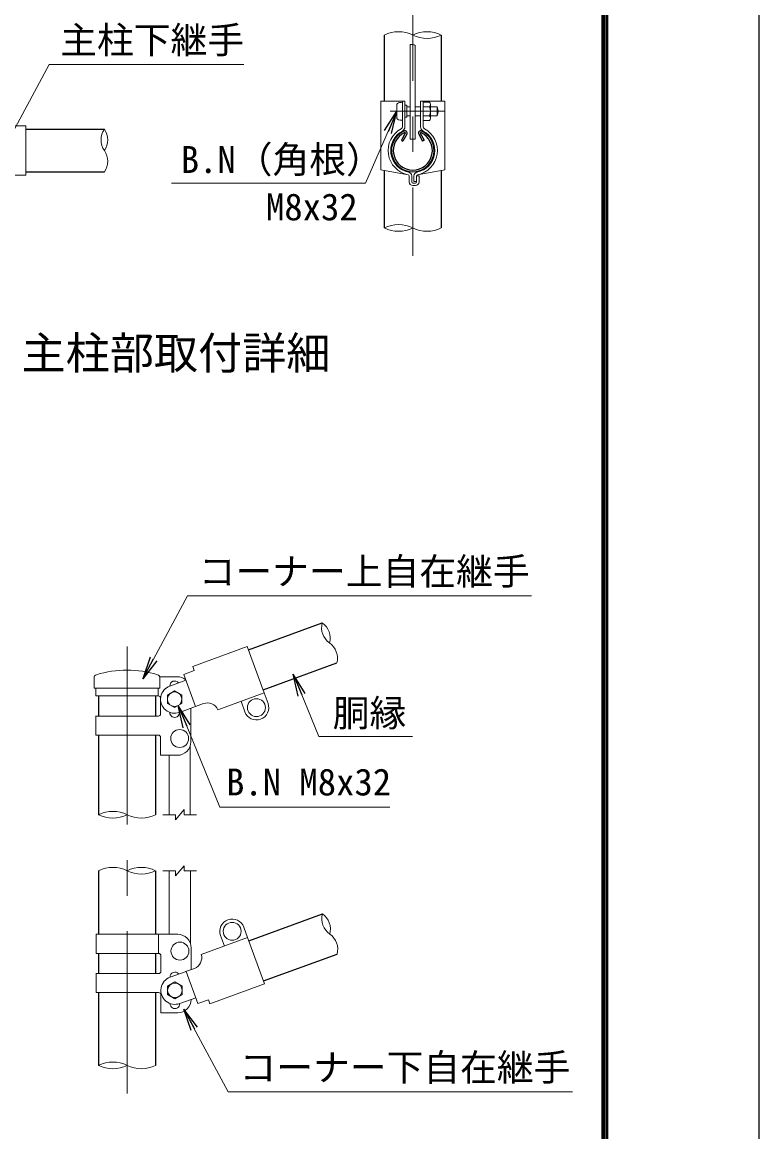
# Model space of a CAD drawing. Units: millimetres, scale not verified. Extents: x -4200 to 4200, y -2970 to 2970.
# Drawn here: x 2886 to 4200, y -990 to 990 of the extents above; entities that cross this region are included whole.
import ezdxf
from ezdxf.enums import TextEntityAlignment as Align

# ---------------------------------------------------------------- set-up
doc = ezdxf.new("R2010")
doc.units = ezdxf.units.MM
doc.header["$LTSCALE"] = 10
doc.linetypes.add('USER1', pattern=[50.8, 31.75, -6.35, 6.35, -6.35])
for name, color, linetype, lineweight in [('0-0_D-TTL-TXT', 7, 'Continuous', 25), ('0-1_D-BMK', 2, 'USER1', 13), ('0-2_D-STR1', 1, 'Continuous', 25), ('0-3_D-STR-DIM', 7, 'Continuous', 13), ('0-B_D-STR3', 3, 'Continuous', 13), ('0-D_D-STR-TXT', 7, 'Continuous', 13), ('0-E_D-TTL', 7, 'Continuous', 25)]:
    doc.layers.add(name, color=color, linetype=linetype, lineweight=lineweight)
doc.layers.add('0-4_0', color=7, linetype='Continuous')
doc.styles.add('ＭＳ ゴシック', font='')
doc.styles.get('ＭＳ ゴシック').set_extended_font_data('MS Gothic')

# ---------------------------------------------------------------- blocks, each defined once
blk = doc.blocks.new('_Open')
at = {"layer": '0-4_0'}
blk.add_line((-10, 1.667), (0, 0), dxfattribs=at)
blk.add_lwpolyline([(-10, -1.667), (0, 0), (-10, 0)], dxfattribs=at)

msp = doc.modelspace()

# ---------------------------------------------------------------- linework, layer by layer
at = {"layer": '0-1_D-BMK'}
for p, q in [((3583.12, 1710.56), (3583.12, 572.56)), ((3542.47, 830.56), (3640.22, 830.56)), ((3073.52, -124.43), (3073.52, -921.85))]:
    msp.add_line(p, q, dxfattribs=at)
at = {"layer": '0-2_D-STR1'}
for p, q in [((3532.32, 966.56), (3532.32, 848.56)), ((3633.92, 966.56), (3633.92, 848.56)), ((2893.12, 798.66), (3033.12, 798.66)), ((3569.77, 791.32), (3562.76, 779.17)), ((3562.76, 779.17), (3565.53, 777.56)), ((3572.55, 789.72), (3565.53, 777.56)), ((3593.69, 789.72), (3600.71, 777.56)), ((3596.47, 791.32), (3603.49, 779.17)), ((3603.49, 779.17), (3600.71, 777.56)), ((2893.12, 722.46), (3033.12, 722.46)), ((3532.32, 725.22), (3532.32, 622.56)), ((3633.92, 725.22), (3633.92, 622.56)), ((3289.99, -129.99), (3421.55, -82.11)), ((3316.05, -201.59), (3447.61, -153.71)), ((3022.72, -212.37), (3022.72, -248.37)), ((3124.32, -212.37), (3124.32, -248.37)), ((3022.72, -282.37), (3022.72, -424.37)), ((3124.32, -282.37), (3124.32, -424.37)), ((3022.72, -524.37), (3022.72, -637.73)), ((3124.32, -524.37), (3124.32, -637.73)), ((3290.49, -649.35), (3422.05, -601.47)), ((3022.72, -671.73), (3022.72, -707.73)), ((3124.32, -671.73), (3124.32, -707.73)), ((3316.55, -720.95), (3448.11, -673.07)), ((3022.72, -741.73), (3022.72, -871.73)), ((3124.32, -741.73), (3124.32, -871.73))]:
    msp.add_line(p, q, dxfattribs=at)
for centre, radius, start, end in [((3583.12, 760.66), 38.1, 114.32478, 65.67522), ((3583.12, 760.66), 34.89, 114.32478, 65.67522), ((3569.08, 791.72), 4.01, 330, 114.32478), ((3569.08, 791.72), 0.802, 330, 114.32478), ((3597.16, 791.72), 4.01, 65.67522, 210), ((3597.16, 791.72), 0.802, 65.67522, 210)]:
    msp.add_arc(centre, radius, start, end, dxfattribs=at)
at = {"layer": '0-3_D-STR-DIM'}
for p, q in [((3160.02, -433.37), (3175.02, -415.37)), ((3175.02, -424.37), (3175.02, -415.37)), ((3137.52, -424.37), (3160.02, -424.37)), ((3160.02, -433.37), (3160.02, -424.37)), ((3175.02, -424.37), (3197.52, -424.37)), ((3137.52, -524.37), (3160.02, -524.37)), ((3160.02, -533.37), (3175.02, -515.37)), ((3160.02, -533.37), (3160.02, -524.37)), ((3175.02, -524.37), (3175.02, -515.37)), ((3175.02, -524.37), (3197.52, -524.37))]:
    msp.add_line(p, q, dxfattribs=at)
for centre, radius, start, end in [((3557.72, 915.8), 56.76, 63.4184, 116.5816), ((3608.52, 915.8), 56.76, 63.4184, 116.5816), ((3608.52, 1017.32), 56.76, 243.4184, 296.5816), ((3580.16, 934.57), 15.36, 60.95271, 95.76063), ((3060.36, 779.61), 33.24, 145.03504, 214.96496), ((3005.88, 779.61), 33.24, 325.03504, 34.96496), ((3005.88, 741.51), 33.24, 325.03422, 34.96578), ((3557.72, 571.8), 56.76, 63.4184, 116.5816), ((3557.72, 673.32), 56.76, 243.4184, 296.5816), ((3608.52, 673.32), 56.76, 243.4184, 296.5816), ((3453.66, -90.69), 33.24, 165.03504, 234.96496), ((3402.46, -109.32), 33.24, 345.03504, 54.96496), ((3415.49, -145.13), 33.24, 345.03422, 54.96578), ((3048.12, -475.13), 56.76, 63.41723, 116.58277), ((3048.12, -373.61), 56.76, 243.41723, 296.58277), ((3098.92, -373.61), 56.76, 243.41722, 296.58278), ((3048.12, -575.12), 56.76, 63.41485, 116.58515), ((3098.92, -575.12), 56.76, 63.41488, 116.58512), ((3098.92, -473.61), 56.76, 243.41488, 296.58512), ((3454.16, -610.05), 33.24, 165.03504, 234.96496), ((3402.96, -628.69), 33.24, 345.03504, 54.96496), ((3415.99, -664.49), 33.24, 345.03422, 54.96578), ((3048.12, -922.48), 56.75, 63.41365, 116.58635), ((3048.12, -820.98), 56.75, 243.41365, 296.58635), ((3098.92, -820.98), 56.75, 243.41374, 296.58626)]:
    msp.add_arc(centre, radius, start, end, dxfattribs=at)
at = {"layer": '0-B_D-STR3'}
for p, q in [((3578.62, 780.56), (3578.62, 949.85)), ((3587.62, 780.56), (3587.62, 948)), ((3526.02, 848.56), (3526.02, 726.39)), ((3526.02, 848.56), (3569.12, 848.56)), ((3554.92, 843.56), (3554.92, 817.56)), ((3564.52, 848.56), (3564.52, 802.91)), ((3569.12, 848.56), (3569.12, 802.91)), ((3572.52, 841.2), (3569.12, 841.2)), ((3572.52, 841.2), (3572.52, 819.92)), ((3572.52, 838.56), (3578.62, 838.56)), ((3587.62, 838.56), (3597.12, 838.56)), ((3597.12, 848.56), (3597.12, 802.91)), ((3597.12, 848.56), (3640.22, 848.56)), ((3601.72, 848.56), (3601.72, 802.91)), ((3612.72, 846.76), (3601.72, 846.76)), ((3612.72, 838.66), (3601.72, 838.66)), ((3614.72, 842.39), (3614.72, 818.48)), ((3614.72, 838.56), (3626.52, 838.56)), ((3626.52, 838.56), (3626.52, 822.56)), ((3640.22, 848.56), (3640.22, 726.39)), ((3572.52, 819.92), (3569.12, 819.92)), ((3572.52, 822.56), (3578.62, 822.56)), ((3587.62, 822.56), (3597.12, 822.56)), ((3612.72, 822.46), (3601.72, 822.46)), ((3612.72, 814.36), (3601.72, 814.36)), ((3614.72, 822.56), (3626.52, 822.56)), ((2893.12, 804.56), (2804.22, 804.56)), ((2893.12, 804.56), (2893.12, 716.56)), ((3578.62, 780.56), (3587.62, 780.56)), ((2893.12, 716.56), (2790.22, 716.56)), ((3526.02, 726.39), (3574.9, 717.34)), ((3576.52, 715.37), (3576.52, 704.56)), ((3581.12, 715.37), (3581.12, 704.56)), ((3585.12, 715.37), (3585.12, 705.56)), ((3589.72, 715.37), (3589.72, 704.56)), ((3589.72, 715.37), (3594.32, 715.37)), ((3640.22, 726.39), (3591.35, 717.34)), ((3594.32, 715.37), (3594.32, 704.56)), ((3583.12, 702.56), (3587.72, 702.56)), ((3583.12, 697.96), (3587.72, 697.96)), ((3585.12, 705.56), (3589.72, 705.56)), ((3190.58, -159.78), (3287.94, -124.35)), ((3287.94, -124.35), (3318.03, -207.04)), ((3174.46, -173.95), (3195.39, -231.46)), ((3014.47, -180.33), (3014.47, -198.37)), ((3131.71, -178.37), (3163.27, -178.37)), ((3132.07, -180.42), (3132.07, -198.37)), ((3149.72, -194.88), (3178.29, -184.48)), ((3014.47, -198.37), (3132.07, -198.37)), ((3017.67, -198.37), (3017.67, -212.37)), ((3017.67, -212.37), (3129.27, -212.37)), ((3128.87, -198.37), (3128.87, -212.37)), ((3133.27, -216.37), (3133.27, -244.37)), ((3235.34, -237.14), (3318.03, -207.04)), ((3318.03, -207.04), (3324.88, -225.84)), ((3166.82, -241.86), (3195.39, -231.46)), ((3187.27, -234.42), (3187.27, -294.37)), ((3210.07, -226.12), (3195.39, -231.46)), ((3276.69, -222.09), (3283.53, -240.89)), ((3128.87, -248.37), (3017.27, -248.37)), ((3017.67, -248.37), (3129.27, -248.37)), ((3017.67, -248.37), (3017.67, -282.37)), ((3017.67, -282.37), (3129.27, -282.37)), ((3133.27, -286.37), (3133.27, -318.37)), ((3186.27, -302.37), (3186.27, -424.37)), ((3133.27, -318.37), (3163.27, -318.37)), ((3148.27, -318.37), (3148.27, -424.37)), ((3148.77, -524.37), (3148.77, -637.73)), ((3186.77, -524.37), (3186.77, -654.87)), ((3288.44, -643.71), (3281.6, -624.92)), ((3018.17, -671.73), (3018.17, -637.73)), ((3018.17, -637.73), (3163.77, -637.73)), ((3129.37, -671.73), (3129.37, -637.73)), ((3205.74, -673.81), (3288.44, -643.71)), ((3247.09, -658.76), (3240.25, -639.97)), ((3318.53, -726.4), (3288.44, -643.71)), ((3018.17, -671.73), (3129.77, -671.73)), ((3187.77, -700.57), (3187.77, -661.73)), ((3133.77, -675.73), (3133.77, -703.73)), ((3129.37, -707.73), (3017.77, -707.73)), ((3018.17, -707.73), (3129.77, -707.73)), ((3018.17, -741.73), (3018.17, -707.73)), ((3150.22, -714.24), (3178.79, -703.84)), ((3193.47, -698.5), (3177.85, -704.18)), ((3199.72, -761.36), (3178.79, -703.84)), ((3221.18, -761.84), (3318.53, -726.4)), ((3018.17, -741.73), (3129.77, -741.73)), ((3133.77, -777.73), (3133.77, -745.73)), ((3167.32, -761.22), (3195.89, -750.82)), ((3133.77, -777.73), (3163.77, -777.73))]:
    msp.add_line(p, q, dxfattribs=at)
for points in [[(3190.58, -159.78), (3193.25, -167.11), (3174.46, -173.95)], [(3221.18, -761.84), (3218.52, -754.52), (3199.72, -761.36)]]:
    msp.add_lwpolyline(points, dxfattribs=at)
for points in [[(3158.27, -203.37), (3145.28, -210.87), (3145.28, -225.87), (3158.27, -233.37), (3171.26, -225.87), (3171.26, -210.87)], [(3158.77, -752.73), (3145.78, -745.23), (3145.78, -730.23), (3158.77, -722.73), (3171.76, -730.23), (3171.76, -745.23)]]:
    msp.add_lwpolyline(points, close=True, dxfattribs=at)
for centre, radius in [((3158.27, -218.37), 12.99), ((3304.2, -233.36), 16), ((3167.27, -288.37), 16), ((3260.92, -632.44), 16), ((3167.77, -667.73), 16), ((3158.77, -737.73), 12.99)]:
    msp.add_circle(centre, radius, dxfattribs=at)
for centre, radius, start, end in [((3597.32, 830.56), 17.4, 332.26063, 27.73937), ((3609.65, 842.71), 5.08, 307.21089, 52.78911), ((3611.52, 830.56), 17, 331.92751, 28.07249), ((3609.62, 818.41), 5.1, 307.42505, 52.57495), ((3583.12, 760.56), 44, 118.0884, 259.22478), ((3583.12, 760.56), 39.4, 118.0884, 259.22478), ((3560.52, 802.91), 4, 298.0884, 0), ((3560.52, 802.91), 8.6, 298.0884, 0), ((3583.12, 760.56), 39.4, 280.77522, 61.9116), ((3583.12, 760.56), 44, 280.77522, 61.9116), ((3605.72, 802.91), 8.6, 180, 241.9116), ((3605.72, 802.91), 4, 180, 241.9116), ((3574.52, 715.37), 2, 0, 79.22478), ((3574.52, 715.37), 6.6, 0, 79.22478), ((3591.72, 715.37), 6.6, 100.77522, 180), ((3591.72, 715.37), 2, 100.77522, 180), ((3583.12, 704.56), 6.6, 180, 270), ((3583.12, 704.56), 2, 180, 270), ((3587.72, 704.56), 6.6, 270, 0), ((3587.72, 704.56), 2, 270, 0), ((3020.47, -180.33), 6, 107.18963, 180), ((3073.13, -350.53), 184.17, 72.71226, 107.18963), ((3126.07, -180.42), 6, 0, 72.71226), ((3158.27, -218.37), 25, 110, 290), ((3158.27, -194.37), 8.5, 36.73387, 183.26613), ((3163.27, -202.37), 24, 52.55408, 90), ((3129.27, -216.37), 4, 0, 90), ((3216.91, -244.91), 20, 22.86598, 110), ((3304.2, -233.36), 22, 200, 20), ((3129.27, -244.37), 4, 270, 0), ((3158.27, -242.37), 8.5, 176.73321, 3.26679), ((3129.27, -286.37), 4, 0, 90), ((3163.27, -294.37), 24, 270, 0), ((3260.92, -632.44), 22, 20, 200), ((3163.77, -661.73), 24, 0, 90), ((3129.77, -675.73), 4, 0, 90), ((3186.63, -679.7), 20, 290, 17.13402), ((3129.77, -703.73), 4, 270, 0), ((3158.77, -713.73), 8.5, 36.73387, 183.26679), ((3158.77, -737.73), 25, 110, 290), ((3129.77, -745.73), 4, 0, 90), ((3158.77, -761.73), 8.5, 176.73321, 3.26679), ((3163.77, -753.73), 24, 270, 359.88224)]:
    msp.add_arc(centre, radius, start, end, dxfattribs=at)
for centre, start_param, end_param in [((3564.52, 843.56), 1.5707963, 3.1415927), ((3564.52, 817.56), 3.1415927, 4.712389)]:
    msp.add_ellipse(centre, major_axis=(9.6, 0), ratio=0.3125, start_param=start_param, end_param=end_param, dxfattribs=at)
at = {"layer": '0-D_D-STR-TXT'}
for points in [[(3281.57, 913.99), (2934.31, 913.99), (2855.82, 767.98)], [(3152.91, 702.22), (3498.98, 702.22), (3554.12, 828.73)], [(3795.07, -33.96), (3181.25, -33.96), (3102.77, -179.96)], [(3582.37, -284.94), (3415.34, -284.94), (3370.71, -175.4)], [(3542.26, -411.17), (3239.19, -411.17), (3165.54, -231.46)], [(3867.78, -918.88), (3253.96, -918.88), (3175.47, -772.88)]]:
    msp.add_lwpolyline(points, dxfattribs=at)
at = {"layer": '0-E_D-TTL', "color": 2}
msp.add_lwpolyline([(-4199.68, 2970.23), (4200.32, 2970.23), (4200.32, -2969.77), (-4199.68, -2969.77)], close=True, dxfattribs=at)
at = {"layer": '0-E_D-TTL'}
for points in [[(-3929.68, 2750.23), (3930.32, 2750.23), (3930.32, -2749.77), (-3929.68, -2749.77)], [(-3927.18, 2747.73), (3927.82, 2747.73), (3927.82, -2747.27), (-3927.18, -2747.27)], [(-3924.68, 2745.23), (3925.32, 2745.23), (3925.32, -2744.77), (-3924.68, -2744.77)], [(-3922.18, 2742.73), (3922.82, 2742.73), (3922.82, -2742.27), (-3922.18, -2742.27)], [(-3919.68, 2740.23), (3920.32, 2740.23), (3920.32, -2739.77), (-3919.68, -2739.77)]]:
    msp.add_lwpolyline(points, close=True, dxfattribs=at)

# ---------------------------------------------------------------- block references
at = {"layer": '0-D_D-STR-TXT', "xscale": 4, "yscale": 4}
for p, rotation in [((3554.92, 830.56), 66.44646), ((3101.82, -181.73), 241.73951), ((3369.96, -173.54), 112.1685), ((3164.78, -229.61), 112.28539), ((3174.53, -771.12), 118.26049)]:
    msp.add_blockref('_Open', p, dxfattribs=dict(at, rotation=rotation))

# ---------------------------------------------------------------- texts
at = {"layer": '0-0_D-TTL-TXT', "style": 'ＭＳ ゴシック'}
msp.add_text('主柱部取付詳細', height=57.7, dxfattribs=at).set_placement((2885.23, 353.13), align=Align.BOTTOM_LEFT)
at = {"layer": '0-D_D-STR-TXT', "style": 'ＭＳ ゴシック'}
for s, p in [('主柱下継手', (2954.24, 919.17)), ('B.N（角根）', (3169.15, 706.16)), ('M8x32', (3321.24, 621.58)), ('コーナー上自在継手', (3201.18, -28.77)), ('胴縁', (3440.28, -281.49)), ('B.N M8x32', (3250.03, -404.47)), ('コーナー下自在継手', (3273.89, -913.7))]:
    msp.add_text(s, height=48.09, dxfattribs=at).set_placement(p, align=Align.BOTTOM_LEFT)

doc.saveas('drawing.dxf')
